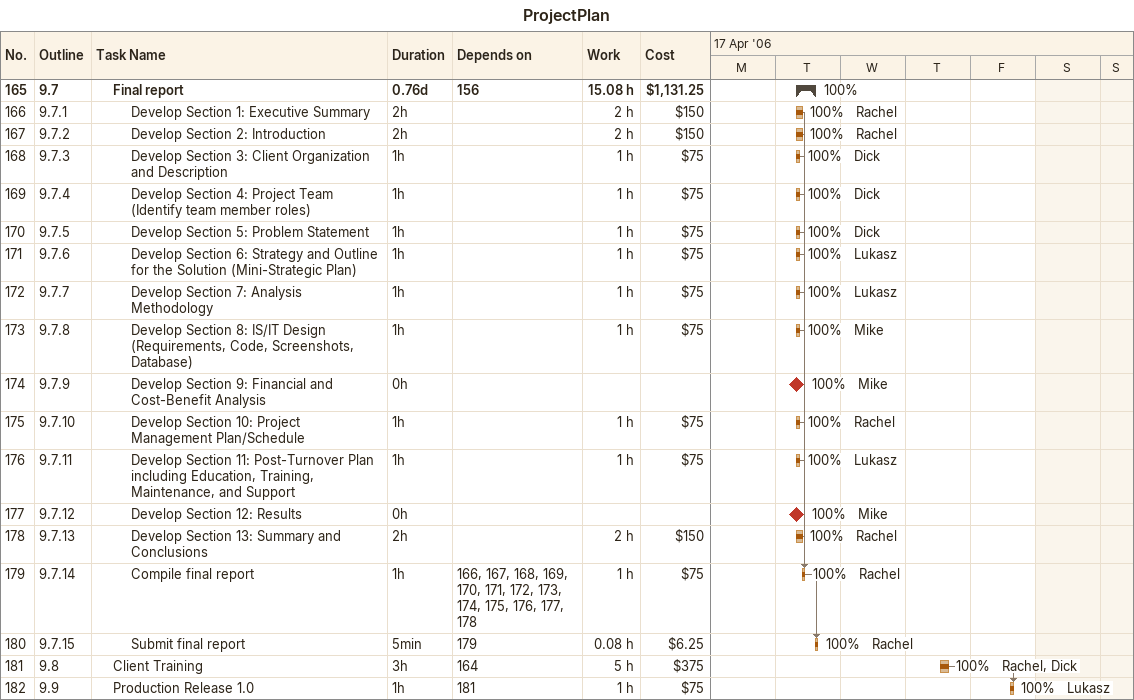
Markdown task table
ProjectPlan

| ID | WBS | Task | Duration | Start | Finish | Predecessors | Resources | % complete | Work (h) | Cost ($) |
|---|---|---|---|---|---|---|---|---|---|---|
| 165 | 9.7 | **Final report** | 0.76d | 2006-04-18 | 2006-04-18 | 156 |  | 100 | 15.08 | 1131.25 |
| 166 | 9.7.1 | Develop Section 1: Executive Summary | 2h | 2006-04-18 | 2006-04-18 |  | Rachel | 100 | 2 | 150 |
| 167 | 9.7.2 | Develop Section 2: Introduction | 2h | 2006-04-18 | 2006-04-18 |  | Rachel | 100 | 2 | 150 |
| 168 | 9.7.3 | Develop Section 3: Client Organization and Description | 1h | 2006-04-18 | 2006-04-18 |  | Dick | 100 | 1 | 75 |
| 169 | 9.7.4 | Develop Section 4: Project Team (Identify team member roles) | 1h | 2006-04-18 | 2006-04-18 |  | Dick | 100 | 1 | 75 |
| 170 | 9.7.5 | Develop Section 5: Problem Statement | 1h | 2006-04-18 | 2006-04-18 |  | Dick | 100 | 1 | 75 |
| 171 | 9.7.6 | Develop Section 6: Strategy and Outline for the Solution (Mini-Strategic Plan) | 1h | 2006-04-18 | 2006-04-18 |  | Lukasz | 100 | 1 | 75 |
| 172 | 9.7.7 | Develop Section 7: Analysis Methodology | 1h | 2006-04-18 | 2006-04-18 |  | Lukasz | 100 | 1 | 75 |
| 173 | 9.7.8 | Develop Section 8: IS/IT Design (Requirements, Code, Screenshots, Database) | 1h | 2006-04-18 | 2006-04-18 |  | Mike | 100 | 1 | 75 |
| 174 | 9.7.9 | Develop Section 9: Financial and Cost-Benefit Analysis | 0h | 2006-04-18 | 2006-04-18 |  | Mike | 100 |  |  |
| 175 | 9.7.10 | Develop Section 10: Project Management Plan/Schedule | 1h | 2006-04-18 | 2006-04-18 |  | Rachel | 100 | 1 | 75 |
| 176 | 9.7.11 | Develop Section 11: Post-Turnover Plan including Education, Training, Maintenance, and Support | 1h | 2006-04-18 | 2006-04-18 |  | Lukasz | 100 | 1 | 75 |
| 177 | 9.7.12 | Develop Section 12: Results | 0h | 2006-04-18 | 2006-04-18 |  | Mike | 100 |  |  |
| 178 | 9.7.13 | Develop Section 13: Summary and Conclusions | 2h | 2006-04-18 | 2006-04-18 |  | Rachel | 100 | 2 | 150 |
| 179 | 9.7.14 | Compile final report | 1h | 2006-04-18 | 2006-04-18 | 166, 167, 168, 169, 170, 171, 172, 173, 174, 175, 176, 177, 178 | Rachel | 100 | 1 | 75 |
| 180 | 9.7.15 | Submit final report | 5min | 2006-04-18 | 2006-04-18 | 179 | Rachel | 100 | 0.08 | 6.25 |
| 181 | 9.8 | Client Training | 3h | 2006-04-20 | 2006-04-20 | 164 | Rachel, Dick | 100 | 5 | 375 |
| 182 | 9.9 | Production Release 1.0 | 1h | 2006-04-21 | 2006-04-21 | 181 | Lukasz | 100 | 1 | 75 |
